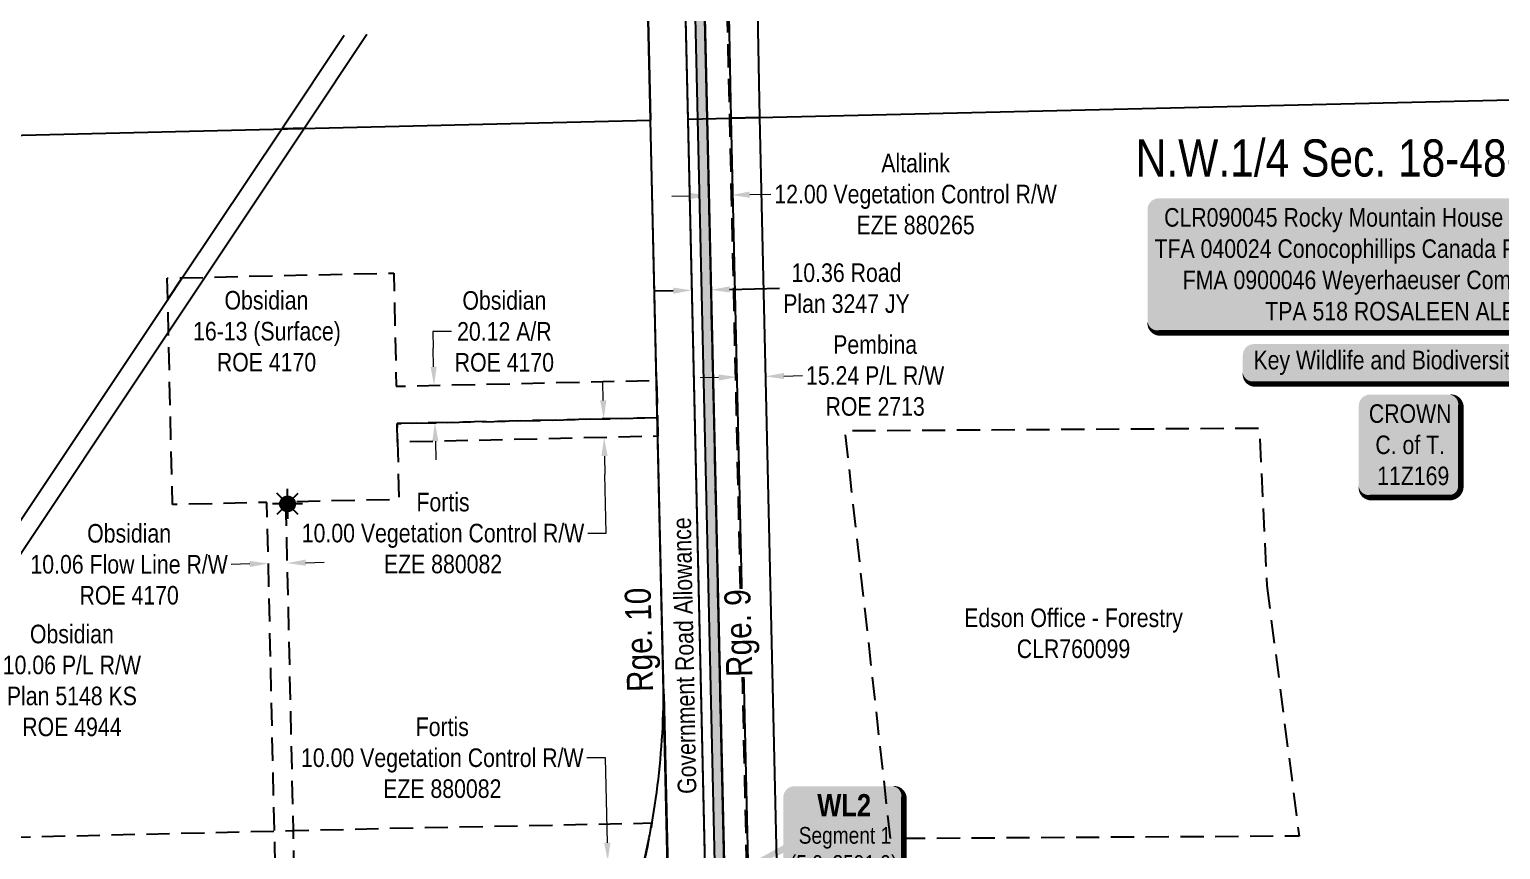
# Model space of a CAD drawing. Extents: x 610781 to 613451, y 5887607 to 5892660.
# Drawn here: x 612138 to 612931, y 5889748 to 5890190 of the extents above; entities that cross this region are included whole.
import ezdxf
from ezdxf.enums import TextEntityAlignment as Align

# ---------------------------------------------------------------- set-up
doc = ezdxf.new("R2010")
doc.units = 0
doc.header["$LTSCALE"] = 5
doc.header["$PDSIZE"] = -1.5
doc.linetypes.add('foc-ACCESSROAD', pattern=[3.75, 2.5, -1.25])
doc.linetypes.add('foc-FLOWLINE', pattern=[3.75, 2.5, -1.25])
doc.layers.get('Defpoints').update_dxf_attribs({"color": 9})
for name, color, linetype in [('AS-OWNER', 7, 'Continuous'), ('AS-POWER', 104, 'foc-POWER'), ('AS-TELUS', 224, 'foc-TEL'), ('AS-WILDLIFE-BLOCK', 131, 'Continuous'), ('C-AR', 13, 'foc-ACCESSROAD'), ('C-RW', 13, 'Continuous'), ('C-SYMBOL', 7, 'Continuous'), ('C-WS', 13, 'foc-ACCESSROAD'), ('C-WS-S', 13, 'Continuous'), ('D-TXT', 6, 'Continuous'), ('F-EZE', 190, 'foc-FLOWLINE'), ('F-RW', 190, 'Continuous'), ('F-WS', 190, 'foc-ACCESSROAD'), ('L-ROAD-T', 7, 'Continuous'), ('L-SEC', 7, 'Continuous'), ('L-SECLBL', 7, 'Continuous'), ('L-TITLEDB', 4, 'Continuous'), ('L-TITLEDB-T', 4, 'Continuous'), ('P-TEMP-BLOCKS', 250, 'Continuous'), ('P-WORKAREA-COUNTY-H1', 71, 'Continuous'), ('P-WORKAREA-COUNTY1', 104, 'Continuous')]:
    doc.layers.add(name, color=color, linetype=linetype)
for name, color, linetype, lineweight in [('C-FLOWLINE-T', 13, 'Continuous', 9), ('C-RW-T', 13, 'Continuous', 9), ('C-WS-T', 13, 'Continuous', 9), ('F-EZE-T', 190, 'Continuous', 9), ('F-RW-T', 190, 'Continuous', 9), ('F-WS-T', 190, 'Continuous', 9)]:
    doc.layers.add(name, color=color, linetype=linetype, lineweight=lineweight)
doc.styles.add('175L', font='ARIALN.TTF', dxfattribs={"height": 20})
doc.styles.add('80', font='ARIALN.TTF', dxfattribs={"height": 10})
doc.styles.add('80CG', font='ARIALN.TTF', dxfattribs={"height": 10})
doc.styles.add('80L', font='ARIALN.TTF', dxfattribs={"height": 10})
doc.styles.add('BOLD', font='ARIALNB.TTF')
doc.styles.add('foc-LtypeFont', font='ARIALN.TTF', dxfattribs={"height": 7.35})
doc.linetypes.add('foc-POWER', pattern='A,6,-1,["P",foc-LtypeFont,S=0.2,R=0,X=-0.625,Y=-0.75],-1.24,4', length=12.24)
doc.linetypes.add('foc-POWER-NOLINE', pattern='A,0,-4,["P",foc-LtypeFont,S=0.2,R=0,X=-0.625,Y=-0.75],-8.24', length=12.24)
doc.linetypes.add('foc-TEL', pattern='A,2,-1,["T",foc-LtypeFont,S=0.2,R=0,X=-0.425,Y=-0.75],-1.24,8', length=12.24)
doc.linetypes.add('foc-TEL-NOLINE', pattern='A,0,-2,["T",foc-LtypeFont,S=0.2,R=0,X=-0.425,Y=-0.75],-10.24', length=12.24)
doc.dimstyles.new('Compass 5 000', dxfattribs={"dimscale": 5, "dimtxt": 9, "dimasz": 2, "dimexe": 0.2, "dimexo": 0.0625, "dimgap": 0.5, "dimtad": 0, "dimtih": 1, "dimtoh": 1, "dimzin": 0, "dimdsep": 46, "dimtxsty": '80CG', "dimcen": 0.1, "dimse1": 1, "dimse2": 1, "dimclrd": 256, "dimclrt": 256, "dimaunit": 1, "dimadec": 4, "dimazin": 0, "dimtfac": 0.06, "dimtofl": 0, "dimtmove": 0, "dimatfit": 1, "dimfxl": 0.2, "dimtolj": 1, "dimtzin": 0, "dimlwd": -1, "dimarcsym": 0})

# ---------------------------------------------------------------- blocks, each defined once
blk = doc.blocks.new('GAS')
h = blk.add_hatch(color=255)
h.dxf.hatch_style = 1
edge = h.paths.add_edge_path()
edge.add_arc((0, 0), 0.9, 0, 360)
for p, q in [((0, 0.81), (0, 1.62)), ((-0.81, 0), (-1.62, 0)), ((-0.57, 0.57), (-1.14, 1.14)), ((0.57, 0.57), (1.14, 1.14)), ((1.62, 0), (0.81, 0)), ((-0.57, -0.57), (-1.14, -1.14)), ((0, -0.81), (0, -1.62)), ((1.14, -1.14), (0.57, -0.57))]:
    blk.add_line(p, q)
blk.add_circle((0, 0), 0.8)
blk = doc.blocks.new('*D482')
at = {"layer": 'Defpoints', "color": 0, "transparency": 16777216}
for p in [(612534.78, 5890002.65), (612519.64, 5889998.41), (612534.87, 5889998.76)]:
    blk.add_point(p, dxfattribs=at)
at = {"layer": 'F-RW-T', "transparency": 16777216}
for p, q in [((612509.56, 5890002.08), (612499.56, 5890001.85)), ((612544.78, 5890002.88), (612554.78, 5890003.1))]:
    blk.add_line(p, q, dxfattribs=at)
for points in [[(612509.52, 5890003.75), (612509.6, 5890000.41), (612519.56, 5890002.31)], [(612544.74, 5890004.54), (612544.82, 5890001.21), (612534.78, 5890002.65)]]:
    blk.add_solid(points, dxfattribs=at)
at = {"layer": 'F-RW-T', "transparency": 16777216, "insert": (612593.87, 5890003.1), "char_height": 10, "attachment_point": 5, "style": '80CG'}
blk.add_mtext('\\A1;Pembina\\P15.24 P/L R/W\\PROE 2713', dxfattribs=at)
blk = doc.blocks.new('*D483')
at = {"layer": 'Defpoints', "color": 0, "transparency": 16777216}
for p in [(612505.5, 5890049.29), (612495.37, 5890038.4), (612505.74, 5890038.64)]:
    blk.add_point(p, dxfattribs=at)
at = {"layer": 'L-TITLEDB-T', "transparency": 16777216}
for p, q in [((612485.13, 5890048.83), (612475.14, 5890048.6)), ((612515.49, 5890049.52), (612542.34, 5890050.13))]:
    blk.add_line(p, q, dxfattribs=at)
for points in [[(612485.09, 5890050.49), (612485.17, 5890047.16), (612495.13, 5890049.05)], [(612515.45, 5890051.18), (612515.53, 5890047.85), (612505.5, 5890049.29)]]:
    blk.add_solid(points, dxfattribs=at)
at = {"layer": 'L-TITLEDB-T', "transparency": 16777216, "insert": (612578.43, 5890050.13), "char_height": 10, "attachment_point": 5, "style": '80CG'}
blk.add_mtext('\\A1;10.36 Road\\PPlan 3247 JY', dxfattribs=at)
blk = doc.blocks.new('*D484')
at = {"layer": 'Defpoints', "color": 0, "transparency": 16777216}
for p in [(612516.36, 5890100.33), (612508.11, 5889934.96), (612520.11, 5889935.24)]:
    blk.add_point(p, dxfattribs=at)
at = {"layer": 'F-EZE-T', "transparency": 16777216}
for p, q in [((612494.36, 5890099.83), (612484.36, 5890099.6)), ((612526.35, 5890100.56), (612537.72, 5890100.81))]:
    blk.add_line(p, q, dxfattribs=at)
for points in [[(612526.32, 5890102.22), (612526.39, 5890098.89), (612516.36, 5890100.33)], [(612494.32, 5890101.49), (612494.39, 5890098.16), (612504.35, 5890100.06)]]:
    blk.add_solid(points, dxfattribs=at)
at = {"layer": 'F-EZE-T', "transparency": 16777216, "insert": (612615.66, 5890100.81), "char_height": 10, "attachment_point": 5, "style": '80CG'}
blk.add_mtext('\\A1;Altalink\\P12.00 Vegetation Control R/W\\PEZE 880265', dxfattribs=at)
blk = doc.blocks.new('*D502')
at = {"layer": 'Defpoints', "color": 0, "transparency": 16777216}
for p in [(612350.73, 5889977.56), (612350.96, 5889967.56), (612447.87, 5889969.76)]:
    blk.add_point(p, dxfattribs=at)
at = {"layer": 'F-EZE-T', "transparency": 16777216}
for p, q in [((612447.42, 5889989.76), (612447.19, 5889999.76)), ((612448.1, 5889959.76), (612448.33, 5889949.76)), ((612449.04, 5889918.23), (612448.33, 5889949.76)), ((612439.04, 5889918.23), (612449.04, 5889918.23))]:
    blk.add_line(p, q, dxfattribs=at)
for points in [[(612449.09, 5889989.8), (612445.75, 5889989.72), (612447.65, 5889979.76)], [(612449.77, 5889959.8), (612446.44, 5889959.72), (612447.87, 5889969.76)]]:
    blk.add_solid(points, dxfattribs=at)
at = {"layer": 'F-EZE-T', "transparency": 16777216, "insert": (612361.11, 5889918.23), "char_height": 10, "attachment_point": 5, "style": '80CG'}
blk.add_mtext('\\A1;Fortis\\P10.00 Vegetation Control R/W\\PEZE 880082', dxfattribs=at)
blk = doc.blocks.new('*D503')
at = {"layer": 'C-WS-T', "transparency": 16777216}
for p, q in [((612365.63, 5890026.85), (612355.63, 5890026.85)), ((612355.63, 5890026.85), (612355.84, 5890017.82)), ((612356.06, 5890007.82), (612355.84, 5890017.82)), ((612356.98, 5889967.7), (612357.2, 5889957.7))]:
    blk.add_line(p, q, dxfattribs=at)
for points in [[(612357.73, 5890007.86), (612354.4, 5890007.79), (612356.29, 5889997.83)], [(612358.64, 5889967.74), (612355.31, 5889967.66), (612356.75, 5889977.7)]]:
    blk.add_solid(points, dxfattribs=at)
at = {"layer": 'Defpoints', "color": 0, "transparency": 16777216}
for p in [(612356.29, 5889997.83), (612356.81, 5889997.84), (612357.27, 5889977.71)]:
    blk.add_point(p, dxfattribs=at)
at = {"layer": 'C-WS-T', "transparency": 16777216, "insert": (612394.16, 5890026.85), "char_height": 10, "attachment_point": 5, "style": '80CG'}
blk.add_mtext('\\A1;Obsidian\\P20.12 A/R\\PROE 4170', dxfattribs=at)
blk = doc.blocks.new('*D504')
at = {"layer": 'C-FLOWLINE-T', "transparency": 16777216}
for p, q in [((612257.03, 5889901.64), (612247.03, 5889901.41)), ((612287.09, 5889902.32), (612297.09, 5889902.55))]:
    blk.add_line(p, q, dxfattribs=at)
for points in [[(612256.99, 5889903.31), (612257.07, 5889899.97), (612267.03, 5889901.87)], [(612287.05, 5889903.99), (612287.13, 5889900.66), (612277.09, 5889902.1)]]:
    blk.add_solid(points, dxfattribs=at)
at = {"layer": 'Defpoints', "color": 0, "transparency": 16777216}
for p in [(612266.99, 5889903.36), (612267.03, 5889901.87), (612277.06, 5889903.59)]:
    blk.add_point(p, dxfattribs=at)
at = {"layer": 'C-FLOWLINE-T', "transparency": 16777216, "insert": (612192.03, 5889901.41), "char_height": 10, "attachment_point": 5, "style": '80CG'}
blk.add_mtext('\\A1;Obsidian\\P10.06 Flow Line R/W\\PROE 4170', dxfattribs=at)
blk = doc.blocks.new('*D505')
at = {"layer": 'C-RW-T', "transparency": 16777216}
for p, q in [((612078.8, 5889861.08), (612070.48, 5889866.63)), ((612103.8, 5889844.4), (612112.12, 5889838.85)), ((612112.12, 5889838.85), (612122.12, 5889838.85))]:
    blk.add_line(p, q, dxfattribs=at)
for points in [[(612079.72, 5889862.46), (612077.87, 5889859.69), (612087.11, 5889855.53)], [(612104.73, 5889845.78), (612102.88, 5889843.01), (612095.48, 5889849.95)]]:
    blk.add_solid(points, dxfattribs=at)
at = {"layer": 'Defpoints', "color": 0, "transparency": 16777216}
for p in [(612087.11, 5889855.53), (612077.41, 5889840.99), (612085.78, 5889835.41)]:
    blk.add_point(p, dxfattribs=at)
at = {"layer": 'C-RW-T', "transparency": 16777216, "insert": (612161.21, 5889838.85), "char_height": 10, "attachment_point": 5, "style": '80CG'}
blk.add_mtext('\\A1;Obsidian\\P10.06 P/L R/W\\PPlan 5148 KS\\PROE 4944', dxfattribs=at)
blk = doc.blocks.new('*D507')
at = {"layer": 'Defpoints', "color": 0, "transparency": 16777216}
for p in [(612449.25, 5889741.49), (612449.83, 5889741.51), (612449.47, 5889731.49)]:
    blk.add_point(p, dxfattribs=at)
at = {"layer": 'F-EZE-T', "transparency": 16777216}
for p, q in [((612448.65, 5889797.23), (612438.65, 5889797.23)), ((612449.62, 5889751.5), (612448.65, 5889797.23)), ((612450.26, 5889721.51), (612450.47, 5889711.51))]:
    blk.add_line(p, q, dxfattribs=at)
for points in [[(612451.29, 5889751.54), (612447.95, 5889751.47), (612449.83, 5889741.51)], [(612451.92, 5889721.54), (612448.59, 5889721.47), (612450.05, 5889731.5)]]:
    blk.add_solid(points, dxfattribs=at)
at = {"layer": 'F-EZE-T', "transparency": 16777216, "insert": (612360.72, 5889797.23), "char_height": 10, "attachment_point": 5, "style": '80CG'}
blk.add_mtext('\\A1;Fortis\\P10.00 Vegetation Control R/W\\PEZE 880082', dxfattribs=at)
blk = doc.blocks.new('*U612')
h = blk.add_hatch(color=255)
edge = h.paths.add_edge_path()
edge.add_line((-134, -37), (134, -37))
edge.add_arc((134, -31), 6, 270, 360)
edge.add_line((140, -31), (140, 29.5))
edge.add_arc((134, 29.5), 6, 0, 90)
edge.add_line((134, 35.5), (-134, 35.5))
edge.add_arc((-134, 29.5), 6, 90, 180)
edge.add_line((-140, 29.5), (-140, -31))
edge.add_arc((-134, -31), 6, 180, 270)
at = {"color": 44, "flags": 128}
blk.add_lwpolyline([(-134, -37, 3, 3, 0), (134, -37, 3, 3, 0.414214), (140, -31, 3, 3, 0), (140, 29.5, 3, 0, 0.414214), (134, 35.5, 0, 0, 0), (-134, 35.5, 0, 0, 0.414214), (-140, 29.5, 0, 0, 0), (-140, -31, 0, 3, 0.414214)], format="xyseb", close=True, dxfattribs=at)
at = {"color": 44, "style": '80'}
blk.add_attdef('ENTER_TEXT_001', (-35.99, -5), '', height=10, dxfattribs=at)
blk = doc.blocks.new('*U525')
h = blk.add_hatch(color=255)
edge = h.paths.add_edge_path()
edge.add_line((-86.5, -11.5), (86.5, -11.5))
edge.add_arc((86.5, -5.5), 6, 270, 360)
edge.add_line((92.5, -5.5), (92.5, 4))
edge.add_arc((86.5, 4), 6, 0, 90)
edge.add_line((86.5, 10), (-86.5, 10))
edge.add_arc((-86.5, 4), 6, 90, 180)
edge.add_line((-92.5, 4), (-92.5, -5.5))
edge.add_arc((-86.5, -5.5), 6, 180, 270)
at = {"color": 131, "flags": 128}
blk.add_lwpolyline([(-86.5, -11.5, 3, 3, 0), (86.5, -11.5, 3, 3, 0.414214), (92.5, -5.5, 3, 3, 0), (92.5, 4, 3, 0, 0.414214), (86.5, 10, 0, 0, 0), (-86.5, 10, 0, 0, 0.414214), (-92.5, 4, 0, 0, 0), (-92.5, -5.5, 0, 3, 0.414214)], format="xyseb", close=True, dxfattribs=at)
at = {"color": 131, "style": '80'}
blk.add_attdef('ENTER_TEXT_001', (-35.99, -5), '', height=10, dxfattribs=at)
blk = doc.blocks.new('*U541')
h = blk.add_hatch(color=255)
edge = h.paths.add_edge_path()
edge.add_line((-21.5, -28.5), (21.5, -28.5))
edge.add_arc((21.5, -22.5), 6, 270, 360)
edge.add_line((27.5, -22.5), (27.5, 21))
edge.add_arc((21.5, 21), 6, 0, 90)
edge.add_line((21.5, 27), (-21.5, 27))
edge.add_arc((-21.5, 21), 6, 90, 180)
edge.add_line((-27.5, 21), (-27.5, -22.5))
edge.add_arc((-21.5, -22.5), 6, 180, 270)
at = {"color": 14, "flags": 128}
blk.add_lwpolyline([(-21.5, -28.5, 3, 3, 0), (21.5, -28.5, 3, 3, 0.414214), (27.5, -22.5, 3, 3, 0), (27.5, 21, 3, 0, 0.414214), (21.5, 27, 0, 0, 0), (-21.5, 27, 0, 0, 0.414214), (-27.5, 21, 0, 0, 0), (-27.5, -22.5, 0, 3, 0.414214)], format="xyseb", close=True, dxfattribs=at)
at = {"color": 14, "style": '80'}
blk.add_attdef('ENTER_TEXT_001', (-26.85, -4.92), '', height=10, dxfattribs=at)
blk = doc.blocks.new('*U633')
h = blk.add_hatch(color=71)
edge = h.paths.add_edge_path()
edge.add_line((-26.5, -32.69), (26.5, -32.69))
edge.add_arc((26.5, -26.69), 6, 270, 360)
edge.add_line((32.5, -26.69), (32.5, 12.5))
edge.add_arc((26.5, 12.5), 6, 0, 90)
edge.add_line((26.5, 18.5), (-26.5, 18.5))
edge.add_arc((-26.5, 12.5), 6, 90, 180)
edge.add_line((-32.5, 12.5), (-32.5, -26.69))
edge.add_arc((-26.5, -26.69), 6, 180, 270)
at = {"color": 250, "flags": 128}
blk.add_lwpolyline([(-26.5, -32.69, 3, 3, 0), (26.5, -32.69, 3, 3, 0.414214), (32.5, -26.69, 3, 3, 0), (32.5, 12.5, 3, 0, 0.414214), (26.5, 18.5, 0, 0, 0), (-26.5, 18.5, 0, 0, 0.414214), (-32.5, 12.5, 0, 0, 0), (-32.5, -26.69, 0, 3, 0.414214)], format="xyseb", close=True, dxfattribs=at)
at = {"flags": 128}
blk.add_lwpolyline([(-64.51, -30.73, 0, 7.5, 0), (0, 0, 0, 0, 0)], format="xyseb", dxfattribs=at)
at = {"color": 250}
for tag, p, height, style in [('TEMP_AREA_W1_001', (-9.21, 2.24), 12, 'BOLD'), ('ENTER_TEXT_001', (-30.66, -12.47), 9, '80')]:
    blk.add_attdef(tag, p, '', height=height, dxfattribs=dict(at, style=style))

msp = doc.modelspace()

# ---------------------------------------------------------------- hatches: boundary and pattern name
at = {"layer": 'P-WORKAREA-COUNTY-H1'}
h = msp.add_hatch(color=256, dxfattribs=at)
h.dxf.hatch_style = 1
edge = h.paths.add_edge_path()
edge.add_arc((611739.098, 5888981.847), 90.354, 123.592921, 167.709036, ccw=False)
edge.add_line((611689.106, 5889057.111), (611689.773, 5889057.551))
edge.add_arc((611810.5, 5888865.879), 226.524, 120.092271, 122.205222, ccw=False)
edge.add_line((611696.922, 5889061.872), (611740.61, 5889083.982))
edge.add_line((611740.61, 5889083.982), (611952.759, 5889191.429))
edge.add_arc((530229.13, 6050637.304), 180951.712, 296.84845563, 296.87355299)
edge.add_line((612023.469, 5889227.242), (612128.297, 5889280.464))
edge.add_line((612128.297, 5889280.464), (612193.384, 5889333.875))
edge.add_line((612193.384, 5889333.875), (612243.764, 5889375.06))
edge.add_line((612243.764, 5889375.06), (612319.297, 5889436.981))
edge.add_line((612319.297, 5889436.981), (612366.803, 5889475.926))
edge.add_arc((612074.144, 5889832.818), 461.542, 309.352545, 320.539879)
edge.add_arc((612079.093, 5889829.285), 455.476, 320.487313, 332.197726)
edge.add_line((612481.99, 5889616.841), (612510.335, 5889616.841))
edge.add_line((612510.335, 5889616.841), (612508.59, 5889693.606))
edge.add_line((612508.59, 5889693.606), (612498.415, 5890141.395))
edge.add_line((612498.415, 5890141.395), (612493.352, 5890360.034))
edge.add_line((612493.352, 5890360.034), (612483.674, 5890777.731))
edge.add_line((612483.674, 5890777.731), (612479.786, 5890945.512))
edge.add_line((612479.786, 5890945.512), (612475.723, 5891123.658))
edge.add_line((612475.723, 5891123.658), (612480.723, 5891123.767))
edge.add_line((612480.723, 5891123.767), (612480.834, 5891118.77))
edge.add_line((612480.834, 5891118.77), (612484.783, 5890945.626))
edge.add_line((612484.783, 5890945.626), (612488.671, 5890777.847))
edge.add_line((612488.671, 5890777.847), (612498.348, 5890360.15))
edge.add_line((612498.348, 5890360.15), (612503.412, 5890141.51))
edge.add_line((612503.412, 5890141.51), (612513.587, 5889693.719))
edge.add_line((612513.587, 5889693.719), (612515.448, 5889611.843))
edge.add_line((612515.448, 5889611.843), (612484.993, 5889611.843))
edge.add_arc((612079.093, 5889829.285), 460.474, 320.487313, 331.821939, ccw=False)
edge.add_arc((612074.16, 5889832.801), 466.517, 309.352264, 320.539598, ccw=False)
edge.add_line((612369.972, 5889472.062), (612322.465, 5889433.116))
edge.add_line((612322.465, 5889433.116), (612246.93, 5889371.193))
edge.add_line((612246.93, 5889371.193), (612196.551, 5889330.008))
edge.add_line((612196.551, 5889330.008), (612131.046, 5889276.254))
edge.add_line((612131.046, 5889276.254), (612025.732, 5889222.786))
edge.add_arc((530225.209, 6050645.04), 180965.383, 296.84845727, 296.87355464, ccw=False)
edge.add_line((611955.016, 5889186.97), (611742.868, 5889079.523))
edge.add_line((611742.868, 5889079.523), (611699.306, 5889057.477))
edge.add_arc((611810.5, 5888865.879), 221.526, 120.128729, 122.192181)
edge.add_line((611692.48, 5889053.349), (611691.863, 5889052.943))
edge.add_arc((611739.098, 5888981.847), 85.356, 123.599422, 167.709036)
edge.add_line((611655.698, 5889000.018), (611650.814, 5889001.082))

# ---------------------------------------------------------------- linework, layer by layer
at = {"layer": 'AS-POWER', "flags": 128}
for points in [[(612507.826, 5889947.254), (612503.411, 5890141.563), (612498.264, 5890363.818), (612489.133, 5890757.905)], [(612510.411, 5889833.503), (612507.826, 5889947.254)]]:
    msp.add_lwpolyline(points, dxfattribs=at)
at = {"layer": 'AS-POWER', "linetype": 'foc-POWER-NOLINE', "flags": 128}
msp.add_lwpolyline([(612521.688, 5889337.233), (612510.411, 5889833.503)], dxfattribs=at)
at = {"layer": 'AS-TELUS', "linetype": 'foc-TEL-NOLINE', "flags": 128}
msp.add_lwpolyline([(612104.4, 5889333.232), (612160.697, 5889379.309), (612176.312, 5889392.093), (612194.052, 5889406.618), (612201.894, 5889413.049), (612206.313, 5889416.678), (612215.803, 5889424.471), (612220.533, 5889428.357), (612225.251, 5889432.222), (612246.6, 5889449.714), (612254.389, 5889456.096), (612276.813, 5889474.47), (612286.693, 5889482.565), (612331.356, 5889519.16), (612333.669, 5889521.07), (612335.968, 5889522.997), (612338.253, 5889524.941), (612340.523, 5889526.901), (612342.779, 5889528.879), (612345.413, 5889531.228), (612348.026, 5889533.601), (612350.619, 5889535.995), (612353.191, 5889538.412), (612355.742, 5889540.852), (612358.271, 5889543.313), (612360.779, 5889545.796), (612363.265, 5889548.301), (612365.729, 5889550.828), (612368.171, 5889553.376), (612370.592, 5889555.946), (612372.989, 5889558.536), (612375.364, 5889561.146), (612377.717, 5889563.777), (612380.046, 5889566.429), (612382.352, 5889569.101), (612384.635, 5889571.793), (612386.894, 5889574.504), (612389.13, 5889577.234), (612391.342, 5889579.985), (612393.529, 5889582.755), (612395.693, 5889585.543), (612397.833, 5889588.35), (612399.948, 5889591.176), (612402.038, 5889594.02), (612404.104, 5889596.882), (612406.144, 5889599.761), (612408.16, 5889602.658), (612410.15, 5889605.573), (612412.115, 5889608.505), (612414.054, 5889611.454), (612415.968, 5889614.419), (612417.855, 5889617.401), (612419.717, 5889620.4), (612421.553, 5889623.415), (612423.362, 5889626.445), (612425.145, 5889629.491), (612426.901, 5889632.552), (612428.631, 5889635.629), (612430.334, 5889638.72), (612432.01, 5889641.826), (612433.658, 5889644.947), (612435.28, 5889648.082), (612436.875, 5889651.231), (612438.442, 5889654.393), (612439.982, 5889657.569), (612441.493, 5889660.758), (612442.977, 5889663.96), (612444.433, 5889667.175), (612445.861, 5889670.403), (612447.261, 5889673.642), (612448.78, 5889677.247), (612450.021, 5889680.267), (612451.238, 5889683.298), (612452.43, 5889686.338), (612453.596, 5889689.382), (612453.834, 5889690.019), (612454.739, 5889692.439), (612455.066, 5889693.326), (612456.266, 5889696.645), (612457.438, 5889699.974), (612458.58, 5889703.314), (612459.694, 5889706.662), (612460.778, 5889710.021), (612461.833, 5889713.39), (612462.859, 5889716.767), (612463.855, 5889720.153), (612464.823, 5889723.547), (612465.76, 5889726.95), (612466.668, 5889730.36), (612467.18, 5889732.342), (612467.542, 5889733.78), (612468.022, 5889735.686), (612468.391, 5889737.206), (612468.835, 5889739.038), (612469.21, 5889740.639), (612469.62, 5889742.397), (612470, 5889744.078), (612470.372, 5889745.752), (612470.759, 5889747.526), (612471.098, 5889749.112), (612471.488, 5889750.978), (612471.795, 5889752.478), (612472.186, 5889754.438), (612472.462, 5889755.85), (612472.855, 5889757.904), (612473.102, 5889759.226), (612473.494, 5889761.374), (612473.714, 5889762.609), (612474.104, 5889764.85), (612474.682, 5889768.332), (612475.23, 5889771.819), (612475.747, 5889775.311), (612476.234, 5889778.806), (612476.691, 5889782.306), (612477.118, 5889785.809), (612477.513, 5889789.316), (612477.879, 5889792.827), (612478.214, 5889796.34), (612478.518, 5889799.856), (612478.791, 5889803.375), (612479.035, 5889806.896), (612479.247, 5889810.419), (612479.429, 5889813.944), (612479.581, 5889817.47), (612479.701, 5889820.998), (612479.791, 5889824.526), (612479.85, 5889828.055), (612479.968, 5889830.634), (612472.938, 5890140.722), (612454.248, 5890944.827), (612435.912, 5891748.933), (612435.45, 5891769.036), (612433.595, 5891849.694)], dxfattribs=at)
at = {"layer": 'C-AR', "flags": 128}
msp.add_lwpolyline([(611676.458, 5889744.052), (612003.846, 5889751.528), (612016.125, 5889751.819), (612017.963, 5889751.862), (612030.248, 5889752.151), (612270.298, 5889757.81), (612280.36, 5889758.047), (612328.499, 5889759.181), (612473.631, 5889762.145), (612473.413, 5889760.928), (612473.019, 5889758.78), (612472.77, 5889757.457), (612472.375, 5889755.403), (612472.097, 5889753.992), (612471.703, 5889752.031), (612471.395, 5889750.532), (612471.002, 5889748.666), (612470.662, 5889747.08), (612470.273, 5889745.306), (612469.899, 5889743.633), (612469.51, 5889741.924), (612328.944, 5889738.94), (612280.817, 5889737.92), (612270.755, 5889737.683), (612032.718, 5889732.072), (612022.716, 5889731.837), (612016.601, 5889731.692), (612004.315, 5889731.401), (611676.915, 5889723.929), (611676.458, 5889744.052)], close=True, dxfattribs=at)
at = {"layer": 'C-RW'}
for points in [[(612320.078, 5890186.761), (612286.493, 5890136.327), (612274.209, 5890136.033), (612307.789, 5890186.467)], [(612017.963, 5889751.862), (612212.858, 5890044.033), (612220.677, 5890055.755), (612274.209, 5890136.033), (612286.493, 5890136.327), (612282.572, 5890130.423), (612232.951, 5890056.034), (612213.256, 5890026.508), (612030.248, 5889752.151)]]:
    msp.add_lwpolyline(points, dxfattribs=at)
at = {"layer": 'C-WS', "flags": 128}
msp.add_lwpolyline([(612476.181, 5890000.547), (612476.638, 5889980.42), (612336.394, 5889977.237), (612336.62, 5889967.233), (612337.321, 5889936.385), (612276.343, 5889935.001), (612280.36, 5889758.047), (612280.817, 5889737.92), (612281.044, 5889727.913), (612281.271, 5889717.918), (612285.319, 5889539.629), (612285.751, 5889520.608), (612286.627, 5889481.993), (612276.743, 5889473.895), (612275.867, 5889512.483), (612275.435, 5889531.508), (612271.209, 5889717.678), (612270.982, 5889727.68), (612270.755, 5889737.683), (612270.298, 5889757.81), (612266.28, 5889934.771), (612215.366, 5889933.616), (612213.256, 5890026.508), (612212.858, 5890044.033), (612212.596, 5890055.571), (612220.677, 5890055.755), (612232.951, 5890056.034), (612334.552, 5890058.341), (612335.936, 5889997.363), (612476.181, 5890000.547)], close=True, dxfattribs=at)
at = {"layer": 'F-EZE', "flags": 128}
for points in [[(612525.93, 5889679.076), (612529.326, 5889529.617), (612517.322, 5889529.352), (612513.928, 5889678.715), (612513.587, 5889693.719), (612503.412, 5890141.51), (612499.458, 5890312.21), (612511.461, 5890312.488), (612515.415, 5890141.792), (612525.589, 5889694.08), (612525.93, 5889679.076)], [(612476.638, 5889980.42), (612476.864, 5889970.417), (612336.621, 5889967.233), (612336.394, 5889977.237), (612476.638, 5889980.42)]]:
    msp.add_lwpolyline(points, close=True, dxfattribs=at)
at = {"layer": 'F-RW'}
for points in [[(612528.538, 5890302.865), (612531.625, 5890142.172), (612516.4, 5890141.815), (612512.265, 5890353.685), (612512.06, 5890364.088), (612504.316, 5890758.207), (612504.219, 5890763.185), (612503.924, 5890778.189), (612500.626, 5890946.002), (612515.863, 5890946.365), (612519.209, 5890778.534), (612519.557, 5890759.499), (612519.576, 5890758.551), (612521.574, 5890658.654), (612527.284, 5890368.502), (612527.476, 5890358.093), (612528.345, 5890312.879), (612528.538, 5890302.865)], [(612528.538, 5890302.865), (612531.625, 5890142.172), (612516.4, 5890141.815), (612512.265, 5890353.685), (612512.06, 5890364.088), (612504.316, 5890758.207), (612504.219, 5890763.185), (612503.924, 5890778.189), (612500.626, 5890946.002), (612515.863, 5890946.365), (612519.209, 5890778.534), (612519.557, 5890759.499), (612519.576, 5890758.551), (612521.574, 5890658.654), (612527.284, 5890368.502), (612527.476, 5890358.093), (612528.345, 5890312.879), (612528.538, 5890302.865)], [(612549.829, 5889337.906), (612534.602, 5889337.542), (612534.368, 5889347.588), (612532.914, 5889412.303), (612532.577, 5889427.294), (612530.705, 5889509.511), (612530.25, 5889529.637), (612526.868, 5889679.104), (612526.529, 5889694.109), (612516.4, 5890141.815), (612531.625, 5890142.172), (612541.762, 5889694.566), (612542.103, 5889679.563), (612545.279, 5889539.302), (612545.49, 5889529.974), (612545.945, 5889509.848), (612547.806, 5889427.634), (612548.144, 5889412.641), (612549.48, 5889353.122), (612549.829, 5889337.906)]]:
    msp.add_lwpolyline(points, close=True, dxfattribs=at)
at = {"layer": 'F-WS', "flags": 128}
msp.add_lwpolyline([(612804.855, 5889890.002), (612822.26, 5889755.043), (612602.143, 5889753.705), (612577.693, 5889973.471), (612800.81, 5889974.827), (612804.855, 5889890.002)], close=True, dxfattribs=at)
at = {"layer": 'L-SEC'}
msp.add_line((612493.042, 5890141.195), (612493.042, 5890141.195), dxfattribs=at)
for points in [[(612435.912, 5891748.933), (612454.248, 5890944.827), (612472.938, 5890140.722)], [(612456.016, 5891749.395), (612474.352, 5890945.286), (612493.042, 5890141.19)], [(612493.042, 5890141.195), (613295.769, 5890160.093), (613396.063, 5890162.482)], [(611566.561, 5890119.007), (611667.809, 5890121.486), (612472.938, 5890140.722)], [(612509.544, 5888532.564), (612491.172, 5889336.431), (612472.938, 5890140.722)], [(612493.042, 5890141.19), (612511.276, 5889336.886), (612529.647, 5888533.047)]]:
    msp.add_lwpolyline(points, dxfattribs=at)
at = {"layer": 'L-TITLEDB'}
msp.add_lwpolyline([(612470.759, 5889747.526), (612471.098, 5889749.112), (612471.488, 5889750.978), (612471.795, 5889752.478), (612472.186, 5889754.438), (612472.462, 5889755.85), (612472.855, 5889757.904), (612473.102, 5889759.226), (612473.494, 5889761.374), (612473.714, 5889762.609), (612474.104, 5889764.85), (612474.682, 5889768.332), (612475.23, 5889771.819), (612475.747, 5889775.311), (612476.234, 5889778.806), (612476.691, 5889782.306), (612477.118, 5889785.809), (612477.513, 5889789.316), (612477.879, 5889792.827), (612478.214, 5889796.34), (612478.518, 5889799.856), (612478.791, 5889803.375), (612479.035, 5889806.896), (612479.247, 5889810.419), (612479.429, 5889813.944), (612479.581, 5889817.47), (612479.701, 5889820.998), (612479.791, 5889824.526), (612479.85, 5889828.055), (612480.012, 5889831.587), (612484.993, 5889611.843)], dxfattribs=at)

# ---------------------------------------------------------------- block references
at = {"layer": 'AS-OWNER'}
ref = msp.add_blockref('*U541', (612881.875, 5889965.887), dxfattribs=dict(at, xscale=0.9992244104333442, yscale=0.9992244104333442, zscale=0.9992244104333442))
ref.add_attrib('ENTER_TEXT_001', 'CROWN', (612859.832, 5889977.651), dxfattribs={"layer": '0', "color": 14, "height": 9.9922, "style": '80'})
ref.add_attrib('ENTER_TEXT_002', 'C. of T.', (612863.325, 5889960.82), dxfattribs={"layer": '0', "color": 14, "height": 9.9922, "style": '80'})
ref.add_attrib('ENTER_TEXT_003', ' 11Z169', (612861.13, 5889944.125), dxfattribs={"layer": '0', "color": 14, "height": 9.9922, "style": '80'})
at = {"layer": 'AS-WILDLIFE-BLOCK', "color": 3}
ref = msp.add_blockref('*U525', (612884.391, 5890010.092), dxfattribs=dict(at, xscale=0.999609, yscale=0.999609, zscale=0.999609))
ref.add_attrib('ENTER_TEXT_001', 'Key Wildlife and Biodiversity Zone', (612797.652, 5890006.478), dxfattribs={"layer": '0', "color": 131, "height": 9.99609, "style": '80'})
at = {"layer": 'C-WS-S', "xscale": 5.000000000000025, "yscale": 5.000000000000025, "zscale": 5.000000000000025}
msp.add_blockref('GAS', (612277.374, 5889933.994), dxfattribs=at)
at = {"layer": 'L-SECLBL'}
ref = msp.add_blockref('*U612', (612880.568, 5890063.071), dxfattribs=dict(at, xscale=0.999609, yscale=0.999609, zscale=0.999609))
ref.add_attrib('ENTER_TEXT_001', 'CLR090045 Rocky Mountain House Office-Forestry', (612749.549, 5890083.326), dxfattribs={"layer": '0', "color": 44, "height": 9.99609, "style": '80'})
ref.add_attrib('ENTER_TEXT_002', 'TFA 040024 Conocophillips Canada Resources Corp.', (612744.38, 5890066.489), dxfattribs={"layer": '0', "color": 44, "height": 9.99609, "style": '80'})
ref.add_attrib('ENTER_TEXT_003', 'FMA 0900046 Weyerhaeuser Company Limited', (612759.568, 5890049.651), dxfattribs={"layer": '0', "color": 44, "height": 9.99609, "style": '80'})
ref.add_attrib('ENTER_TEXT_004', 'TPA 518 ROSALEEN ALEXIS', (612804.029, 5890032.814), dxfattribs={"layer": '0', "color": 44, "height": 9.99609, "style": '80'})
at = {"layer": 'P-TEMP-BLOCKS'}
ref = msp.add_blockref('*U633', (612576.899, 5889763.457), dxfattribs=dict(at, xscale=0.99923914467, yscale=0.99923914467, zscale=0.99923914467))
ref.add_attrib('TEMP_AREA_W1_001', 'WL2', (612562.724, 5889765.7), dxfattribs={"layer": '0', "color": 250, "height": 11.9909, "style": 'BOLD'})
ref.add_attrib('ENTER_TEXT_001', 'Segment 1', (612552.705, 5889750.991), dxfattribs={"layer": '0', "color": 250, "height": 8.9932, "style": '80'})
ref.add_attrib('ENTER_TEXT_002', '(5.0x2591.9)', (612547.978, 5889735.849), dxfattribs={"layer": '0', "color": 250, "height": 8.99315, "style": '80'})

# ---------------------------------------------------------------- texts
at = {"layer": 'C-SYMBOL', "color": 3, "style": '175L'}
msp.add_text('N.W.1/4 Sec. 18-48-9-W.5M.', height=19.99218, dxfattribs=at).set_placement((612881.201, 5890104.321), align=Align.BOTTOM_CENTER)
at = {"layer": 'C-WS-T', "insert": (612224.514, 5890048.683), "char_height": 10, "attachment_point": 1, "style": '80L'}
msp.add_mtext_dynamic_manual_height_columns('\\pi18.88082;Obsidian\\P\\pi1.96404;16-13 (Surface)\\P\\pi14.77441;ROE 4170', width=81.59521, gutter_width=50, heights=[0], dxfattribs=at)
at = {"layer": 'D-TXT', "color": 3, "insert": (612460.242, 5889832.551), "char_height": 14.0017, "attachment_point": 1, "rotation": 91.3525, "style": '80L'}
msp.add_mtext_dynamic_manual_height_columns('Rge. 10', width=73.76404, gutter_width=47.506, heights=[0], dxfattribs=at)
at = {"layer": 'F-WS-T', "insert": (612700.727, 5889864.262), "char_height": 10, "attachment_point": 5, "style": '80L'}
msp.add_mtext_dynamic_manual_height_columns('Edson Office - Forestry\\PCLR760099', width=121.00837, gutter_width=50, heights=[0], dxfattribs=at)
at = {"layer": 'L-ROAD-T', "style": '80L'}
msp.add_text('Government Road Allowance', height=9.99609, rotation=91.148391, dxfattribs=at).set_placement((612491.122, 5889852.247), align=Align.MIDDLE_CENTER)

# ---------------------------------------------------------------- dimensions: what is measured, and where the dimension line sits
at = {"layer": 'C-FLOWLINE-T'}
dim = msp.add_aligned_dim(p1=(612277.056, 5889903.591), p2=(612266.993, 5889903.363), distance=1.496, text='Obsidian\\P10.06 Flow Line R/W\\PROE 4170', dimstyle='Compass 5 000', dxfattribs=at)
dim.commit()
dim.dimension.update_dxf_attribs({"geometry": '*D504', "text_midpoint": (612192.033, 5889901.413)})
at = {"layer": 'C-RW-T'}
dim = msp.add_linear_dim(base=(612087.115, 5889855.529), p1=(612085.782, 5889835.406), p2=(612077.415, 5889840.988), angle=146.29437, text='Obsidian\\P10.06 P/L R/W\\PPlan 5148 KS\\PROE 4944', dimstyle='Compass 5 000', dxfattribs=at)
dim.commit()
dim.dimension.update_dxf_attribs({"geometry": '*D505', "text_midpoint": (612161.206, 5889838.848), "dimtype": 161})
at = {"layer": 'C-WS-T'}
dim = msp.add_linear_dim(base=(612356.291, 5889997.825), p1=(612357.271, 5889977.711), p2=(612356.815, 5889997.837), angle=91.300454, text='Obsidian\\P20.12 A/R\\PROE 4170', dimstyle='Compass 5 000', override={"dimtmove": 1}, dxfattribs=at)
dim.commit()
dim.dimension.update_dxf_attribs({"geometry": '*D503', "text_midpoint": (612364.583, 5890026.853), "dimtype": 161})
at = {"layer": 'F-EZE-T'}
for base, p1, p2, angle, text, picture, middle in [((612516.358, 5890100.329), (612508.105, 5889934.963), (612520.109, 5889935.236), 1.30171, 'Altalink\\P12.00 Vegetation Control R/W\\PEZE 880265', '*D484', (612615.656, 5890100.814)), ((612449.833, 5889741.506), (612449.467, 5889731.492), (612449.255, 5889741.494), 91.216223, 'Fortis\\P10.00 Vegetation Control R/W\\PEZE 880082', '*D507', (612360.717, 5889797.229))]:
    dim = msp.add_linear_dim(base=base, p1=p1, p2=p2, angle=angle, text=text, dimstyle='Compass 5 000', dxfattribs=at)
    dim.commit()
    dim.dimension.update_dxf_attribs({"geometry": picture, "text_midpoint": middle, "dimtype": 161})
dim = msp.add_linear_dim(base=(612447.875, 5889969.759), p1=(612350.73, 5889977.562), p2=(612350.957, 5889967.559), angle=271.30049, text='Fortis\\P10.00 Vegetation Control R/W\\PEZE 880082', dimstyle='Compass 5 000', override={"dimtmove": 1}, dxfattribs=at)
dim.commit()
dim.dimension.update_dxf_attribs({"geometry": '*D502', "text_midpoint": (612439.021, 5889918.226), "dimtype": 161})
at = {"layer": 'F-RW-T'}
dim = msp.add_linear_dim(base=(612534.785, 5890002.652), p1=(612519.644, 5889998.413), p2=(612534.873, 5889998.757), angle=1.297413, text='Pembina\\P15.24 P/L R/W\\PROE 2713', dimstyle='Compass 5 000', dxfattribs=at)
dim.commit()
dim.dimension.update_dxf_attribs({"geometry": '*D482', "text_midpoint": (612593.866, 5890003.105), "dimtype": 161})
at = {"layer": 'L-TITLEDB-T'}
dim = msp.add_linear_dim(base=(612505.495, 5890049.29), p1=(612495.372, 5890038.404), p2=(612505.737, 5890038.64), angle=1.301736, text='10.36 Road\\PPlan 3247 JY', dimstyle='Compass 5 000', dxfattribs=at)
dim.commit()
dim.dimension.update_dxf_attribs({"geometry": '*D483', "text_midpoint": (612578.431, 5890050.128), "dimtype": 161})

# ---------------------------------------------------------------- next in the draw order: texts
at = {"layer": 'D-TXT', "color": 3, "insert": (612513.702, 5889840.622), "char_height": 14.0017, "attachment_point": 1, "rotation": 91.352569, "style": '80L', "bg_fill": 3, "box_fill_scale": 1, "bg_fill_color": 256, "bg_fill_transparency": 0}
msp.add_mtext_dynamic_manual_height_columns('Rge. 9', width=47.30813, gutter_width=47.506, heights=[0], dxfattribs=at)

# ---------------------------------------------------------------- next in the draw order: linework, layer by layer
at = {"layer": 'L-TITLEDB'}
msp.add_lwpolyline([(612499.507, 5890311.045), (612503.461, 5890140.346), (612513.636, 5889692.555), (612513.977, 5889677.55), (612517.371, 5889528.187), (612517.829, 5889508.061), (612519.698, 5889425.839), (612520.038, 5889410.849), (612521.511, 5889346.103), (612521.737, 5889336.069), (612511.389, 5889335.821), (612493.155, 5890140.104), (612479.704, 5890718.827)], dxfattribs=at)
at = {"layer": 'P-WORKAREA-COUNTY1', "flags": 128}
for points in [[(612128.297, 5889280.464), (612193.384, 5889333.875), (612243.764, 5889375.06), (612319.297, 5889436.981), (612366.803, 5889475.926, 0.0488528), (612430.485, 5889539.489, 0.0511408), (612481.99, 5889616.841), (612510.335, 5889616.841), (612508.59, 5889693.606), (612498.415, 5890141.395), (612493.352, 5890360.034)], [(612498.348, 5890360.15), (612503.412, 5890141.51), (612513.587, 5889693.719), (612515.448, 5889611.843), (612484.993, 5889611.843, -0.049497), (612434.341, 5889536.309, -0.0488528), (612369.972, 5889472.062), (612322.465, 5889433.116), (612246.93, 5889371.193), (612196.551, 5889330.008), (612131.046, 5889276.254)]]:
    msp.add_lwpolyline(points, format="xyb", dxfattribs=at)

doc.saveas('drawing.dxf')
